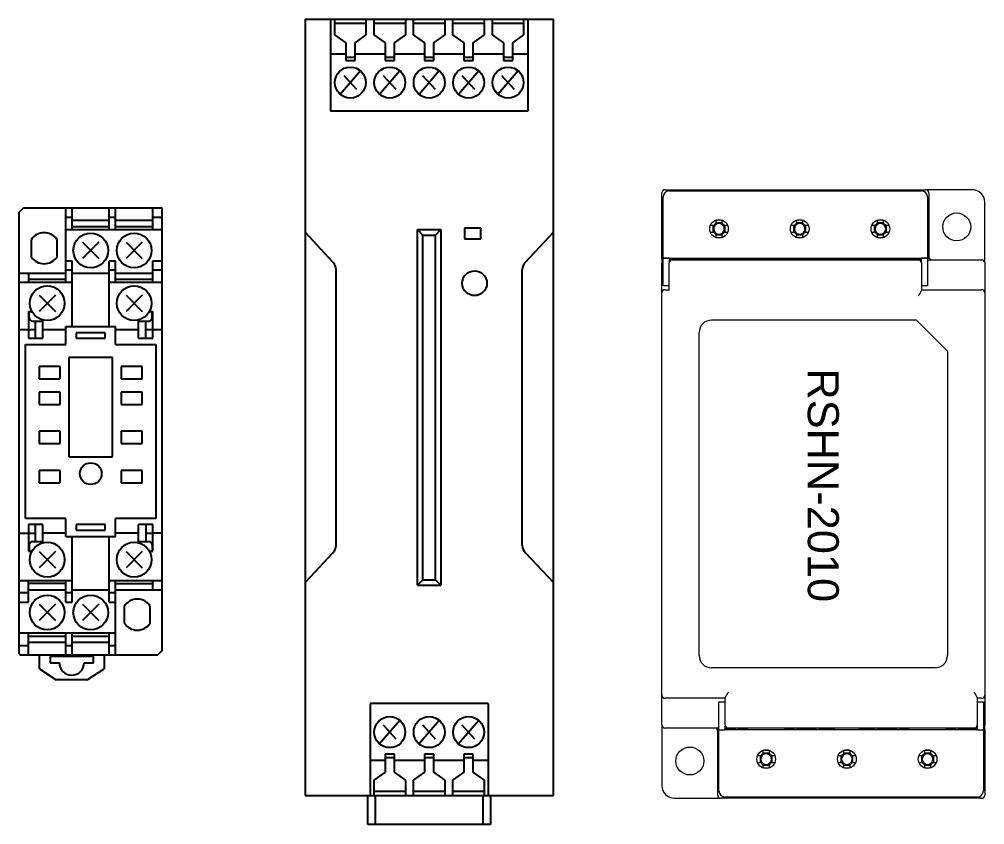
# Model space of a CAD drawing. Header units: inches. Extents: x 57 to 2760, y -193 to 2149.
# Drawn here: x 404.6 to 560.1, y 333.9 to 463.6 of the extents above; entities that cross this region are included whole.
import ezdxf

# ---------------------------------------------------------------- set-up
doc = ezdxf.new("R2010")
doc.units = ezdxf.units.IN
doc.header["$MEASUREMENT"] = 0
doc.set_wipeout_variables(frame=1)
doc.layers.add('logo', color=7, linetype='Continuous', lineweight=13)
doc.layers.add('Z_OM_OUTLINE', color=7, linetype='Continuous')
doc.styles.get("Standard").update_dxf_attribs({"font": 'arial.ttf'})

# ---------------------------------------------------------------- blocks, each defined once
blk = doc.blocks.new('OMRON_PYFZ-08-E')
at = {"layer": 'Z_OM_OUTLINE'}
for p, q in [((11.75, -0.25), (4.75, -0.25)), ((4.75, -0.25), (4.75, -1.25)), ((4.75, -1.25), (6.25, -1.25)), ((10.25, -1.25), (11.75, -1.25)), ((11.75, -1.25), (11.75, -0.25)), ((3.05, -2.25), (5.75, -4)), ((10.75, -4), (13.45, -2.25)), ((10.75, -4), (5.75, -4))]:
    blk.add_line(p, q, dxfattribs=at)
blk.add_arc((8.25, -1.25), 2, 180, 0, dxfattribs=at)
blk.add_wipeout([(-0.2, 71.3), (22.8, 71.3), (22.8, 0.7), (-0.2, 0.7)])
for p, q in [((-0.2, 71.3), (0.5, 72)), ((0.5, 72), (22.6, 72)), ((7.3, 60), (7.3, 72)), ((8.3, 68.5), (8.3, 72)), ((14.3, 68.5), (14.3, 72)), ((15.3, 68.5), (15.3, 72)), ((21.3, 68.5), (21.3, 72)), ((22.8, 0.7), (22.8, 71.8)), ((-0.2, 0.2), (-0.2, 71.3)), ((7.3, 70.5), (8.3, 70.5)), ((8.3, 70), (14.3, 70)), ((14.3, 70.5), (15.3, 70.5)), ((15.3, 70), (21.3, 70)), ((21.3, 70.5), (22.8, 70.5)), ((7.3, 68.5), (22.8, 68.5)), ((8.3, 69), (14.3, 69)), ((15.3, 69), (21.3, 69)), ((1.7, 66.86), (1.7, 64.14)), ((5.9, 64.14), (5.9, 66.86)), ((9.99, 66.46), (12.61, 63.84)), ((12.61, 66.46), (9.99, 63.84)), ((16.99, 66.46), (19.61, 63.84)), ((19.61, 66.46), (16.99, 63.84)), ((7.3, 63.5), (8.3, 63.5)), ((8.3, 52.9), (8.3, 63.5)), ((14.3, 52.9), (14.3, 63.5)), ((14.3, 63.5), (15.3, 63.5)), ((15.3, 60), (15.3, 63.5)), ((21.3, 60), (21.3, 63.5)), ((21.3, 63.5), (22.8, 63.5)), ((-0.2, 61.5), (7.3, 61.5)), ((1.3, 61.5), (1.3, 60)), ((7.3, 62), (8.3, 62)), ((8.3, 61.5), (14.3, 61.5)), ((14.3, 62), (15.3, 62)), ((15.3, 61.5), (21.3, 61.5)), ((21.3, 62), (22.8, 62)), ((8.3, 60), (-0.2, 60)), ((1.3, 60.5), (7.3, 60.5)), ((22.8, 60), (14.3, 60)), ((15.3, 60.5), (21.3, 60.5)), ((2.99, 57.96), (5.61, 55.34)), ((5.61, 57.96), (2.99, 55.34)), ((16.99, 57.96), (19.61, 55.34)), ((19.61, 57.96), (16.99, 55.34)), ((1.3, 55.3), (1.3, 51)), ((1.3, 55.3), (1.84, 55.3)), ((1.4, 54.25), (1.4, 55.3)), ((20.76, 55.3), (21.3, 55.3)), ((21.2, 54.25), (21.2, 55.3)), ((21.3, 51), (21.3, 55.3)), ((1.9, 53.75), (3.6, 53.75)), ((2.4, 51), (2.4, 53.75)), ((3.6, 51), (3.6, 53.94)), ((7.3, 50), (7.3, 52.9)), ((7.3, 52.9), (15.3, 52.9)), ((15.3, 50), (15.3, 52.9)), ((19, 51), (19, 53.94)), ((19, 53.75), (20.7, 53.75)), ((20.2, 51), (20.2, 53.75)), ((-0.2, 52.4), (1.3, 52.4)), ((1.3, 52.4), (2.4, 52.4)), ((3.6, 52.4), (7.3, 52.4)), ((8.98, 51.9), (8.98, 51)), ((13.62, 51.9), (8.98, 51.9)), ((13.62, 51), (13.62, 51.9)), ((15.3, 52.4), (19, 52.4)), ((20.2, 52.4), (21.3, 52.4)), ((21.3, 52.4), (22.8, 52.4)), ((0.8, 22), (0.8, 50)), ((0.8, 50), (7.3, 50)), ((1.3, 51), (3.6, 51)), ((8.98, 51), (13.62, 51)), ((15.3, 50), (21.8, 50)), ((19, 51), (21.3, 51)), ((21.8, 50), (21.8, 22)), ((7.8, 47.9), (7.8, 31.9)), ((14.8, 47.9), (7.8, 47.9)), ((14.8, 31.9), (14.8, 47.9)), ((3, 46.45), (3, 44.45)), ((6.4, 46.45), (3, 46.45)), ((6.4, 44.45), (6.4, 46.45)), ((16.2, 46.45), (16.2, 44.45)), ((19.6, 46.45), (16.2, 46.45)), ((19.6, 44.45), (19.6, 46.45)), ((3, 44.45), (6.4, 44.45)), ((16.2, 44.45), (19.6, 44.45)), ((3, 42.35), (3, 40.35)), ((6.4, 42.35), (3, 42.35)), ((6.4, 40.35), (6.4, 42.35)), ((16.2, 42.35), (16.2, 40.35)), ((19.6, 42.35), (16.2, 42.35)), ((19.6, 40.35), (19.6, 42.35)), ((3, 40.35), (6.4, 40.35)), ((16.2, 40.35), (19.6, 40.35)), ((3, 36.05), (3, 34.05)), ((6.4, 36.05), (3, 36.05)), ((6.4, 34.05), (6.4, 36.05)), ((19.6, 36.05), (16.2, 36.05)), ((16.2, 36.05), (16.2, 34.05)), ((19.6, 34.05), (19.6, 36.05)), ((3, 34.05), (6.4, 34.05)), ((16.2, 34.05), (19.6, 34.05)), ((7.8, 31.9), (14.8, 31.9)), ((3, 29.7), (3, 27.7)), ((6.4, 29.7), (3, 29.7)), ((6.4, 27.7), (6.4, 29.7)), ((19.6, 29.7), (16.2, 29.7)), ((16.2, 29.7), (16.2, 27.7)), ((19.6, 27.7), (19.6, 29.7)), ((3, 27.7), (6.4, 27.7)), ((16.2, 27.7), (19.6, 27.7)), ((7.3, 22), (0.8, 22)), ((7.3, 19.1), (7.3, 22)), ((21.8, 22), (15.3, 22)), ((15.3, 19.1), (15.3, 22)), ((3.6, 21), (1.3, 21)), ((1.3, 21), (1.3, 16.7)), ((2.4, 18.25), (2.4, 21)), ((3.6, 18.06), (3.6, 21)), ((13.62, 21), (8.98, 21)), ((8.98, 21), (8.98, 20.1)), ((13.62, 20.1), (13.62, 21)), ((21.3, 21), (19, 21)), ((19, 18.06), (19, 21)), ((20.2, 21), (20.2, 18.25)), ((21.3, 16.7), (21.3, 21)), ((-0.2, 19.6), (1.3, 19.6)), ((1.3, 19.6), (2.4, 19.6)), ((7.3, 19.6), (3.6, 19.6)), ((7.3, 19.1), (15.3, 19.1)), ((8.3, 8.5), (8.3, 19.1)), ((8.98, 20.1), (13.62, 20.1)), ((14.3, 8.5), (14.3, 19.1)), ((19, 19.6), (15.3, 19.6)), ((20.2, 19.6), (21.3, 19.6)), ((22.8, 19.6), (21.3, 19.6)), ((1.4, 17.75), (1.4, 16.7)), ((1.9, 18.25), (3.6, 18.25)), ((19, 18.25), (20.7, 18.25)), ((21.2, 17.75), (21.2, 16.7)), ((1.3, 16.7), (1.84, 16.7)), ((2.99, 16.66), (5.61, 14.04)), ((5.61, 16.66), (2.99, 14.04)), ((16.99, 16.66), (19.61, 14.04)), ((19.61, 16.66), (16.99, 14.04)), ((20.76, 16.7), (21.3, 16.7)), ((-0.2, 12), (8.3, 12)), ((1.3, 8.5), (1.3, 12)), ((7.3, 11.5), (1.3, 11.5)), ((7.3, 8.5), (7.3, 12)), ((14.3, 12), (22.8, 12)), ((15.3, 0), (15.3, 12)), ((15.3, 11.5), (21.3, 11.5)), ((21.3, 10.5), (21.3, 12)), ((1.3, 10), (-0.2, 10)), ((1.3, 10.5), (7.3, 10.5)), ((8.3, 10), (7.3, 10)), ((8.3, 10.5), (14.3, 10.5)), ((15.3, 10), (14.3, 10)), ((15.3, 10.5), (22.8, 10.5)), ((-0.2, 8.5), (1.3, 8.5)), ((2.99, 8.16), (5.61, 5.54)), ((5.61, 8.16), (2.99, 5.54)), ((7.3, 8.5), (8.3, 8.5)), ((9.99, 8.16), (12.61, 5.54)), ((12.61, 8.16), (9.99, 5.54)), ((14.3, 8.5), (15.3, 8.5)), ((16.7, 7.86), (16.7, 5.14)), ((20.9, 5.14), (20.9, 7.86)), ((15.3, 3.5), (-0.2, 3.5)), ((1.3, 0), (1.3, 3.5)), ((7.3, 0), (7.3, 3.5)), ((8.3, 0), (8.3, 3.5)), ((14.3, 0), (14.3, 3.5)), ((7.3, 3), (1.3, 3)), ((7.3, 2), (1.3, 2)), ((14.3, 3), (8.3, 3)), ((14.3, 2), (8.3, 2)), ((-0.2, 1.5), (1.3, 1.5)), ((0, 0), (22.1, 0)), ((3.05, -2.25), (3.05, 0)), ((7.3, 1.5), (8.3, 1.5)), ((13.45, 0), (13.45, -2.25)), ((14.3, 1.5), (15.3, 1.5)), ((22.8, 0.7), (22.1, 0))]:
    blk.add_line(p, q, dxfattribs=at)
for centre, radius in [((11.3, 65.15), 2.8), ((18.3, 65.15), 2.8), ((4.3, 56.65), 2.8), ((18.3, 56.65), 2.8), ((11.3, 29.2), 1.75), ((4.3, 15.35), 2.8), ((18.3, 15.35), 2.8), ((4.3, 6.85), 2.8), ((11.3, 6.85), 2.8)]:
    blk.add_circle(centre, radius, dxfattribs=at)
for centre, radius, start, end in [((22.6, 71.8), 0.2, 0, 90), ((3.8, 65.5), 2.5, 32.8599, 147.1401), ((3.8, 65.5), 2.5, 212.8599, 327.1401), ((1.9, 54.25), 0.5, 180, 270), ((20.7, 54.25), 0.5, 270, 0), ((1.9, 17.75), 0.5, 90, 180), ((20.7, 17.75), 0.5, 0, 90), ((18.8, 6.5), 2.5, 32.8599, 147.1401), ((18.8, 6.5), 2.5, 212.8599, 327.1401), ((0, 0.2), 0.2, 180, 270)]:
    blk.add_arc(centre, radius, start, end, dxfattribs=at)
blk = doc.blocks.new('OMRON_S8VK-C12024')
at = {"layer": 'Z_OM_OUTLINE'}
blk.add_line((29.96, 0), (10.16, 0), dxfattribs=at)
blk.add_wipeout([(0.06, 129.7), (40.06, 129.7), (40.06, 4.7), (0.06, 4.7)])
for p, q in [((0.06, 129.7), (0.06, 4.7)), ((0.06, 129.7), (40.06, 129.7)), ((4.18, 129.7), (4.18, 114.9)), ((4.78, 129.7), (4.78, 127.22)), ((9.93, 127.22), (9.93, 129.7)), ((11.13, 129.7), (11.13, 127.22)), ((16.28, 127.22), (16.28, 129.7)), ((17.48, 129.7), (17.48, 127.22)), ((22.63, 127.22), (22.63, 129.7)), ((23.83, 129.7), (23.83, 127.22)), ((28.98, 127.22), (28.98, 129.7)), ((30.18, 129.7), (30.18, 127.22)), ((35.33, 127.22), (35.33, 129.7)), ((35.93, 129.7), (35.93, 114.9)), ((40.06, 4.7), (40.06, 129.7)), ((9.93, 129), (4.78, 129)), ((16.28, 129), (11.13, 129)), ((22.63, 129), (17.48, 129)), ((28.98, 129), (23.83, 129)), ((35.33, 129), (30.18, 129)), ((4.78, 127.22), (6.61, 125.93)), ((8.11, 125.93), (9.93, 127.22)), ((11.13, 127.22), (12.96, 125.93)), ((14.46, 125.93), (16.28, 127.22)), ((17.48, 127.22), (19.31, 125.93)), ((20.81, 125.93), (22.63, 127.22)), ((23.83, 127.22), (25.66, 125.93)), ((27.16, 125.93), (28.98, 127.22)), ((30.18, 127.22), (32.01, 125.93)), ((33.51, 125.93), (35.33, 127.22)), ((6.61, 125.93), (6.61, 123.06)), ((8.11, 123.06), (8.11, 125.93)), ((12.96, 125.93), (12.96, 123.06)), ((14.46, 123.06), (14.46, 125.93)), ((19.31, 125.93), (19.31, 123.06)), ((20.81, 123.06), (20.81, 125.93)), ((25.66, 125.93), (25.66, 123.06)), ((27.16, 123.06), (27.16, 125.93)), ((32.01, 125.93), (32.01, 123.06)), ((33.51, 123.06), (33.51, 125.93)), ((6.61, 124.06), (4.18, 124.06)), ((8.11, 123.56), (6.61, 123.56)), ((6.61, 123.06), (8.11, 123.06)), ((12.96, 124.06), (8.11, 124.06)), ((14.46, 123.56), (12.96, 123.56)), ((12.96, 123.06), (14.46, 123.06)), ((19.31, 124.06), (14.46, 124.06)), ((20.81, 123.56), (19.31, 123.56)), ((19.31, 123.06), (20.81, 123.06)), ((25.66, 124.06), (20.81, 124.06)), ((27.16, 123.56), (25.66, 123.56)), ((25.66, 123.06), (27.16, 123.06)), ((32.01, 124.06), (27.16, 124.06)), ((33.51, 123.56), (32.01, 123.56)), ((32.01, 123.06), (33.51, 123.06)), ((35.93, 124.06), (33.51, 124.06)), ((8.98, 121.4), (5.73, 117.6)), ((15.33, 121.4), (12.08, 117.6)), ((21.68, 121.4), (18.43, 117.6)), ((28.03, 121.4), (24.78, 117.6)), ((34.38, 121.4), (31.13, 117.6)), ((8.38, 118.39), (6.34, 120.6)), ((14.73, 118.39), (12.69, 120.6)), ((21.08, 118.39), (19.04, 120.6)), ((27.43, 118.39), (25.39, 120.6)), ((33.78, 118.39), (31.74, 120.6)), ((35.93, 114.9), (4.18, 114.9)), ((4.54, 90.61), (0.06, 95.41)), ((18.16, 95.85), (19.06, 94.95)), ((18.16, 38.55), (18.16, 95.85)), ((18.16, 95.85), (21.96, 95.85)), ((19.06, 39.45), (19.06, 94.95)), ((19.06, 94.95), (21.06, 94.95)), ((21.06, 94.95), (21.96, 95.85)), ((21.06, 39.45), (21.06, 94.95)), ((21.96, 95.85), (21.96, 38.55)), ((25.76, 96.05), (25.76, 94.35)), ((28.36, 96.05), (25.76, 96.05)), ((28.36, 94.35), (28.36, 96.05)), ((35.58, 90.61), (40.06, 95.41)), ((25.76, 94.35), (28.36, 94.35)), ((5.06, 44.97), (5.06, 89.42)), ((35.06, 44.97), (35.06, 89.42)), ((4.54, 43.78), (0.06, 38.98)), ((35.58, 43.78), (40.06, 38.98)), ((19.06, 39.45), (18.16, 38.55)), ((19.06, 39.45), (21.06, 39.45)), ((21.96, 38.55), (21.06, 39.45)), ((18.16, 38.55), (21.96, 38.55)), ((10.53, 19.5), (10.53, 4.7)), ((29.58, 19.5), (10.53, 19.5)), ((29.58, 19.5), (29.58, 4.7)), ((15.33, 16.8), (12.08, 13)), ((14.73, 13.79), (12.69, 16)), ((21.68, 16.8), (18.43, 13)), ((21.08, 13.79), (19.04, 16)), ((28.03, 16.8), (24.78, 13)), ((27.43, 13.79), (25.39, 16)), ((12.96, 11.34), (12.96, 8.46)), ((14.46, 11.34), (12.96, 11.34)), ((14.46, 8.46), (14.46, 11.34)), ((19.31, 11.34), (19.31, 8.46)), ((20.81, 11.34), (19.31, 11.34)), ((20.81, 8.46), (20.81, 11.34)), ((25.66, 11.34), (25.66, 8.46)), ((27.16, 11.34), (25.66, 11.34)), ((27.16, 8.46), (27.16, 11.34)), ((12.96, 10.34), (10.53, 10.34)), ((12.96, 10.83), (14.46, 10.83)), ((19.31, 10.34), (14.46, 10.34)), ((19.31, 10.83), (20.81, 10.83)), ((25.66, 10.34), (20.81, 10.34)), ((25.66, 10.83), (27.16, 10.83)), ((29.58, 10.34), (27.16, 10.34)), ((12.96, 8.46), (11.13, 7.17)), ((16.28, 7.17), (14.46, 8.46)), ((19.31, 8.46), (17.48, 7.17)), ((22.63, 7.17), (20.81, 8.46)), ((25.66, 8.46), (23.83, 7.17)), ((28.98, 7.17), (27.16, 8.46)), ((11.13, 7.17), (11.13, 4.7)), ((16.28, 4.7), (16.28, 7.17)), ((17.48, 7.17), (17.48, 4.7)), ((22.63, 4.7), (22.63, 7.17)), ((23.83, 7.17), (23.83, 4.7)), ((28.98, 4.7), (28.98, 7.17)), ((0.06, 4.7), (40.06, 4.7)), ((10.16, 0), (10.16, 4.7)), ((11.13, 5.4), (16.28, 5.4)), ((11.36, 4.7), (11.36, 0)), ((17.48, 5.4), (22.63, 5.4)), ((23.83, 5.4), (28.98, 5.4)), ((28.76, 0), (28.76, 4.7)), ((29.96, 4.7), (29.96, 0))]:
    blk.add_line(p, q, dxfattribs=at)
for centre, radius in [((7.36, 119.5), 2.5), ((13.71, 119.5), 2.5), ((20.06, 119.5), 2.5), ((26.41, 119.5), 2.5), ((32.76, 119.5), 2.5), ((27.36, 87.2), 2), ((13.71, 14.9), 2.5), ((20.06, 14.9), 2.5), ((26.41, 14.9), 2.5)]:
    blk.add_circle(centre, radius, dxfattribs=at)
for centre, start, end in [((3.12, 89.27), 4.4914, 43.3326), ((37, 89.27), 136.6674, 175.5086), ((3.12, 45.12), 316.6674, 355.5086), ((37, 45.12), 184.4914, 223.3326)]:
    blk.add_arc(centre, 1.95, start, end, dxfattribs=at)
blk = doc.blocks.new('OMRON_RSHN-2010')
at = {"color": 7, "linetype": 'Continuous', "lineweight": 15}
for p, q in [((130.22, 325.79), (133.92, 325.79)), ((130.92, 325.59), (171.52, 325.59)), ((133.92, 325.79), (133.92, 325.59)), ((133.92, 325.79), (143.92, 325.79)), ((143.92, 325.79), (146.92, 325.79)), ((143.92, 325.59), (143.92, 325.79)), ((146.92, 325.79), (146.92, 325.59)), ((146.92, 325.79), (156.92, 325.79)), ((156.92, 325.79), (159.92, 325.79)), ((156.92, 325.59), (156.92, 325.79)), ((159.92, 325.79), (159.92, 325.59)), ((159.92, 325.79), (169.92, 325.79)), ((169.92, 325.79), (172.22, 325.79)), ((169.92, 325.59), (169.92, 325.79)), ((179.72, 325.79), (172.22, 325.79)), ((138.4, 320.94), (138.4, 320.35)), ((139.43, 320.47), (138.4, 320.47)), ((138.4, 320.35), (138.4, 320.16)), ((138.54, 320.94), (139.29, 320.94)), ((139.43, 320.35), (139.43, 320.94)), ((139.43, 320.16), (139.43, 320.35)), ((151.4, 320.94), (151.4, 320.35)), ((152.43, 320.47), (151.4, 320.47)), ((151.4, 320.35), (151.4, 320.16)), ((151.54, 320.94), (152.29, 320.94)), ((152.43, 320.35), (152.43, 320.94)), ((152.43, 320.16), (152.43, 320.35)), ((164.4, 320.94), (164.4, 320.35)), ((165.43, 320.47), (164.4, 320.47)), ((164.4, 320.35), (164.4, 320.16)), ((164.54, 320.94), (165.29, 320.94)), ((165.43, 320.35), (165.43, 320.94)), ((165.43, 320.16), (165.43, 320.35)), ((138.05, 320), (137.51, 320)), ((137.51, 318.97), (138.05, 318.97)), ((137.93, 320), (137.93, 318.97)), ((138.24, 320), (138.05, 320)), ((138.05, 318.97), (138.24, 318.97)), ((138.4, 318.81), (138.4, 318.62)), ((139.43, 318.62), (139.43, 318.81)), ((139.79, 320), (139.59, 320)), ((139.59, 318.97), (139.79, 318.97)), ((140.33, 320), (139.79, 320)), ((139.79, 318.97), (140.33, 318.97)), ((139.9, 318.97), (139.9, 320)), ((151.05, 320), (150.51, 320)), ((150.51, 318.97), (151.05, 318.97)), ((150.93, 320), (150.93, 318.97)), ((151.24, 320), (151.05, 320)), ((151.05, 318.97), (151.24, 318.97)), ((151.4, 318.81), (151.4, 318.62)), ((152.43, 318.62), (152.43, 318.81)), ((152.79, 320), (152.59, 320)), ((152.59, 318.97), (152.79, 318.97)), ((153.33, 320), (152.79, 320)), ((152.79, 318.97), (153.33, 318.97)), ((152.9, 318.97), (152.9, 320)), ((164.05, 320), (163.51, 320)), ((163.51, 318.97), (164.05, 318.97)), ((163.93, 320), (163.93, 318.97)), ((164.24, 320), (164.05, 320)), ((164.05, 318.97), (164.24, 318.97)), ((164.4, 318.81), (164.4, 318.62)), ((165.43, 318.62), (165.43, 318.81)), ((165.79, 320), (165.59, 320)), ((165.59, 318.97), (165.79, 318.97)), ((166.33, 320), (165.79, 320)), ((165.79, 318.97), (166.33, 318.97)), ((165.9, 318.97), (165.9, 320)), ((138.4, 318.62), (138.4, 318.03)), ((138.4, 318.5), (139.43, 318.5)), ((139.29, 318.03), (138.54, 318.03)), ((139.43, 318.03), (139.43, 318.62)), ((151.4, 318.62), (151.4, 318.03)), ((151.4, 318.5), (152.43, 318.5)), ((152.29, 318.03), (151.54, 318.03)), ((152.43, 318.08), (152.43, 318.62)), ((164.4, 318.62), (164.4, 318.03)), ((164.4, 318.5), (165.43, 318.5)), ((165.29, 318.03), (164.54, 318.03)), ((165.43, 318.03), (165.43, 318.62)), ((146, 235.54), (146, 234.95)), ((147.03, 235.07), (146, 235.07)), ((146, 234.95), (146, 234.76)), ((146.14, 235.54), (146.89, 235.54)), ((147.03, 234.95), (147.03, 235.54)), ((147.03, 234.76), (147.03, 234.95)), ((159, 235.54), (159, 234.95)), ((160.03, 235.07), (159, 235.07)), ((159, 234.95), (159, 234.76)), ((159.14, 235.54), (159.89, 235.54)), ((160.03, 234.95), (160.03, 235.54)), ((160.03, 234.76), (160.03, 234.95)), ((172, 235.54), (172, 234.95)), ((173.03, 235.07), (172, 235.07)), ((172, 234.95), (172, 234.76)), ((172.14, 235.54), (172.89, 235.54)), ((173.03, 234.95), (173.03, 235.54)), ((173.03, 234.76), (173.03, 234.95)), ((145.65, 234.6), (145.11, 234.6)), ((145.11, 233.57), (145.65, 233.57)), ((145.53, 234.6), (145.53, 233.57)), ((145.84, 234.6), (145.65, 234.6)), ((145.65, 233.57), (145.84, 233.57)), ((146, 233.41), (146, 233.22)), ((147.03, 233.22), (147.03, 233.41)), ((147.39, 234.6), (147.19, 234.6)), ((147.19, 233.57), (147.39, 233.57)), ((147.93, 234.6), (147.39, 234.6)), ((147.39, 233.57), (147.93, 233.57)), ((147.5, 233.57), (147.5, 234.6)), ((158.65, 234.6), (158.11, 234.6)), ((158.11, 233.57), (158.65, 233.57)), ((158.53, 234.6), (158.53, 233.57)), ((158.84, 234.6), (158.65, 234.6)), ((158.65, 233.57), (158.84, 233.57)), ((159, 233.41), (159, 233.22)), ((160.03, 233.22), (160.03, 233.41)), ((160.39, 234.6), (160.19, 234.6)), ((160.19, 233.57), (160.39, 233.57)), ((160.93, 234.6), (160.39, 234.6)), ((160.39, 233.57), (160.93, 233.57)), ((160.5, 233.57), (160.5, 234.6)), ((171.65, 234.6), (171.11, 234.6)), ((171.11, 233.57), (171.65, 233.57)), ((171.53, 234.6), (171.53, 233.57)), ((171.84, 234.6), (171.65, 234.6)), ((171.65, 233.57), (171.84, 233.57)), ((172, 233.41), (172, 233.22)), ((173.03, 233.22), (173.03, 233.41)), ((173.39, 234.6), (173.19, 234.6)), ((173.19, 233.57), (173.39, 233.57)), ((173.93, 234.6), (173.39, 234.6)), ((173.39, 233.57), (173.93, 233.57)), ((173.5, 233.57), (173.5, 234.6)), ((146, 233.22), (146, 232.63)), ((146, 233.1), (147.03, 233.1)), ((146.89, 232.63), (146.14, 232.63)), ((147.03, 232.63), (147.03, 233.22)), ((159, 233.22), (159, 232.63)), ((159, 233.1), (160.03, 233.1)), ((159.89, 232.63), (159.14, 232.63)), ((160.03, 232.63), (160.03, 233.22)), ((172, 233.22), (172, 232.63)), ((172, 233.1), (173.03, 233.1)), ((172.89, 232.63), (172.14, 232.63)), ((173.03, 232.63), (173.03, 233.22)), ((131.72, 227.79), (139.22, 227.79)), ((141.52, 227.79), (139.22, 227.79)), ((180.52, 227.99), (139.92, 227.99)), ((141.52, 227.99), (141.52, 227.79)), ((151.52, 227.79), (141.52, 227.79)), ((151.52, 227.79), (151.52, 227.99)), ((154.52, 227.79), (151.52, 227.79)), ((154.52, 227.99), (154.52, 227.79)), ((164.52, 227.79), (154.52, 227.79)), ((164.52, 227.79), (164.52, 227.99)), ((167.52, 227.79), (164.52, 227.79)), ((167.52, 227.99), (167.52, 227.79)), ((177.52, 227.79), (167.52, 227.79)), ((177.52, 227.79), (177.52, 227.99)), ((181.22, 227.79), (177.52, 227.79))]:
    blk.add_line(p, q, dxfattribs=at)
for centre, radius in [((177.22, 319.79), 2.25), ((138.92, 319.49), 1.5), ((151.92, 319.49), 1.5), ((164.92, 319.49), 1.5), ((134.22, 233.79), 2.25), ((146.52, 234.09), 1.5), ((159.52, 234.09), 1.5), ((172.52, 234.09), 1.5)]:
    blk.add_circle(centre, radius, dxfattribs=at)
for centre, radius, start, end in [((130.22, 325.29), 0.5, 90, 180), ((130.92, 324.59), 1, 90, 180), ((171.52, 324.59), 1, 0, 90), ((172.22, 325.29), 0.5, 0, 90), ((179.72, 323.79), 2, 0, 90), ((138.92, 319.49), 1.01, 120.6869, 149.3131), ((138.92, 319.49), 0.851, 52.7589, 127.2411), ((138.92, 319.49), 1.01, 30.6869, 59.3131), ((151.92, 319.49), 1.01, 120.6869, 149.3131), ((151.92, 319.49), 0.851, 52.7589, 127.2411), ((151.92, 319.49), 1.01, 30.6869, 59.3131), ((164.92, 319.49), 1.01, 120.6869, 149.3131), ((164.92, 319.49), 0.851, 52.7589, 127.2411), ((164.92, 319.49), 1.01, 30.6869, 59.3131), ((138.92, 319.49), 1.01, 210.6869, 239.3131), ((138.92, 319.49), 0.851, 142.7589, 217.2411), ((138.92, 319.49), 0.851, 127.2411, 142.7589), ((138.92, 319.49), 0.851, 217.2411, 232.7589), ((138.92, 319.49), 0.851, 232.7589, 307.2411), ((138.92, 319.49), 0.851, 37.2411, 52.7589), ((138.92, 319.49), 1.01, 300.6869, 329.3131), ((138.92, 319.49), 0.851, 307.2411, 322.7589), ((138.92, 319.49), 0.851, 322.7589, 37.2411), ((151.92, 319.49), 1.01, 210.6869, 239.3131), ((151.92, 319.49), 0.851, 142.7589, 217.2411), ((151.92, 319.49), 0.851, 127.2411, 142.7589), ((151.92, 319.49), 0.851, 217.2411, 232.7589), ((151.92, 319.49), 0.851, 232.7589, 307.2411), ((151.92, 319.49), 0.851, 37.2411, 52.7589), ((151.92, 319.49), 1.01, 300.6869, 329.3131), ((151.92, 319.49), 0.851, 307.2411, 322.7589), ((151.92, 319.49), 0.851, 322.7589, 37.2411), ((164.92, 319.49), 1.01, 210.6869, 239.3131), ((164.92, 319.49), 0.851, 142.7589, 217.2411), ((164.92, 319.49), 0.851, 127.2411, 142.7589), ((164.92, 319.49), 0.851, 217.2411, 232.7589), ((164.92, 319.49), 0.851, 232.7589, 307.2411), ((164.92, 319.49), 0.851, 37.2411, 52.7589), ((164.92, 319.49), 1.01, 300.6869, 329.3131), ((164.92, 319.49), 0.851, 307.2411, 322.7589), ((164.92, 319.49), 0.851, 322.7589, 37.2411), ((146.52, 234.09), 1.01, 120.6869, 149.3131), ((146.52, 234.09), 0.851, 52.7589, 127.2411), ((146.52, 234.09), 1.01, 30.6869, 59.3131), ((159.52, 234.09), 1.01, 120.6869, 149.3131), ((159.52, 234.09), 0.851, 52.7589, 127.2411), ((159.52, 234.09), 1.01, 30.6869, 59.3131), ((172.52, 234.09), 1.01, 120.6869, 149.3131), ((172.52, 234.09), 0.851, 52.7589, 127.2411), ((172.52, 234.09), 1.01, 30.6869, 59.3131), ((146.52, 234.09), 1.01, 210.6869, 239.3131), ((146.52, 234.09), 0.851, 142.7589, 217.2411), ((146.52, 234.09), 0.851, 127.2411, 142.7589), ((146.52, 234.09), 0.851, 217.2411, 232.7589), ((146.52, 234.09), 0.851, 232.7589, 307.2411), ((146.52, 234.09), 0.851, 37.2411, 52.7589), ((146.52, 234.09), 1.01, 300.6869, 329.3131), ((146.52, 234.09), 0.851, 307.2411, 322.7589), ((146.52, 234.09), 0.851, 322.7589, 37.2411), ((159.52, 234.09), 1.01, 210.6869, 239.3131), ((159.52, 234.09), 0.851, 142.7589, 217.2411), ((159.52, 234.09), 0.851, 127.2411, 142.7589), ((159.52, 234.09), 0.851, 217.2411, 232.7589), ((159.52, 234.09), 0.851, 232.7589, 307.2411), ((159.52, 234.09), 0.851, 37.2411, 52.7589), ((159.52, 234.09), 1.01, 300.6869, 329.3131), ((159.52, 234.09), 0.851, 307.2411, 322.7589), ((159.52, 234.09), 0.851, 322.7589, 37.2411), ((172.52, 234.09), 1.01, 210.6869, 239.3131), ((172.52, 234.09), 0.851, 142.7589, 217.2411), ((172.52, 234.09), 0.851, 127.2411, 142.7589), ((172.52, 234.09), 0.851, 217.2411, 232.7589), ((172.52, 234.09), 0.851, 232.7589, 307.2411), ((172.52, 234.09), 0.851, 37.2411, 52.7589), ((172.52, 234.09), 1.01, 300.6869, 329.3131), ((172.52, 234.09), 0.851, 307.2411, 322.7589), ((172.52, 234.09), 0.851, 322.7589, 37.2411), ((131.72, 229.79), 2, 180, 270), ((139.92, 228.99), 1, 180, 270), ((180.52, 228.99), 1, 270, 0), ((139.22, 228.29), 0.5, 180, 270), ((181.22, 228.29), 0.5, 270, 0)]:
    blk.add_arc(centre, radius, start, end, dxfattribs=at)
blk.add_wipeout([(129.72, 314.69), (181.72, 314.69), (181.72, 238.89), (129.72, 238.89)])
for p, q in [((129.72, 314.69), (129.72, 325.29)), ((172.72, 325.29), (172.72, 314.69)), ((129.92, 314.79), (129.92, 324.59)), ((172.52, 324.59), (172.52, 314.79)), ((181.72, 313.99), (181.72, 323.79)), ((129.92, 314.69), (129.72, 314.69)), ((129.72, 314.69), (129.72, 313.99)), ((130.92, 314.79), (129.92, 314.79)), ((129.92, 314.59), (129.92, 314.79)), ((129.92, 311.29), (129.92, 314.59)), ((130.92, 314.79), (171.52, 314.79)), ((130.93, 314.12), (130.93, 314.59)), ((130.93, 314.49), (131.42, 314.49)), ((131.42, 314.69), (130.94, 314.69)), ((133.92, 314.69), (131.42, 314.69)), ((131.42, 314.49), (171.02, 314.49)), ((133.92, 314.79), (133.92, 314.69)), ((133.92, 314.69), (133.92, 314.49)), ((135.92, 314.69), (134.52, 314.69)), ((134.67, 314.49), (134.67, 314.69)), ((135.92, 314.49), (135.92, 314.69)), ((143.32, 314.69), (141.92, 314.69)), ((141.92, 314.69), (141.92, 314.49)), ((143.17, 314.69), (143.17, 314.49)), ((143.92, 314.69), (143.92, 314.79)), ((146.92, 314.69), (143.92, 314.69)), ((143.92, 314.49), (143.92, 314.69)), ((144.92, 314.69), (144.92, 314.49)), ((145.92, 314.49), (145.92, 314.69)), ((146.92, 314.79), (146.92, 314.69)), ((146.92, 314.69), (146.92, 314.49)), ((149.92, 314.69), (147.52, 314.69)), ((147.67, 314.49), (147.67, 314.69)), ((149.92, 314.49), (149.92, 314.69)), ((156.32, 314.69), (153.92, 314.69)), ((153.92, 314.69), (153.92, 314.49)), ((156.17, 314.69), (156.17, 314.49)), ((156.92, 314.69), (156.92, 314.79)), ((159.92, 314.69), (156.92, 314.69)), ((156.92, 314.49), (156.92, 314.69)), ((159.92, 314.79), (159.92, 314.69)), ((159.92, 314.69), (159.92, 314.49)), ((161.92, 314.69), (160.52, 314.69)), ((160.67, 314.49), (160.67, 314.69)), ((161.92, 314.49), (161.92, 314.69)), ((169.32, 314.69), (167.92, 314.69)), ((167.92, 314.69), (167.92, 314.49)), ((169.17, 314.69), (169.17, 314.49)), ((169.92, 314.69), (169.92, 314.79)), ((171.02, 314.69), (169.92, 314.69)), ((169.92, 314.49), (169.92, 314.69)), ((171.52, 314.69), (171.02, 314.69)), ((171.02, 314.49), (171.5, 314.49)), ((171.5, 314.59), (171.5, 314.12)), ((172.52, 314.79), (171.52, 314.79)), ((172.52, 314.79), (172.52, 314.59)), ((172.72, 314.69), (172.52, 314.69)), ((172.52, 314.59), (172.52, 311.29)), ((172.52, 314.49), (181.22, 314.49)), ((129.72, 309.19), (129.72, 313.99)), ((130.92, 309.55), (130.92, 313.99)), ((171.52, 313.99), (171.52, 309.55)), ((181.72, 313.99), (181.72, 309.19)), ((129.92, 310.29), (129.92, 311.29)), ((172.52, 311.29), (172.52, 310.29)), ((130.92, 310.29), (129.92, 310.29)), ((130.22, 309.69), (130.92, 309.69)), ((172.52, 310.29), (171.52, 310.29)), ((171.52, 309.69), (181.22, 309.69)), ((129.72, 308.69), (129.72, 309.19)), ((129.72, 276.79), (129.72, 308.69)), ((181.72, 309.19), (181.72, 308.69)), ((181.72, 308.69), (181.72, 276.79)), ((170.72, 304.79), (137.72, 304.79)), ((135.72, 250.79), (135.72, 302.79)), ((175.72, 299.79), (175.72, 250.79)), ((129.72, 244.89), (129.72, 276.79)), ((181.72, 276.79), (181.72, 244.89)), ((173.72, 248.79), (137.72, 248.79)), ((129.72, 244.39), (129.72, 244.89)), ((129.72, 239.59), (129.72, 244.39)), ((181.72, 244.89), (181.72, 244.39)), ((181.72, 244.39), (181.72, 239.59)), ((139.92, 243.89), (130.22, 243.89)), ((138.92, 243.29), (139.92, 243.29)), ((138.92, 242.29), (138.92, 243.29)), ((139.92, 239.59), (139.92, 244.02)), ((180.52, 244.02), (180.52, 239.59)), ((181.22, 243.89), (180.52, 243.89)), ((180.52, 243.29), (181.52, 243.29)), ((181.52, 243.29), (181.52, 242.29)), ((138.92, 238.99), (138.92, 242.29)), ((181.52, 242.29), (181.52, 238.99)), ((129.72, 239.59), (129.72, 229.79)), ((181.72, 238.89), (181.72, 239.59)), ((138.92, 239.09), (130.22, 239.09)), ((138.72, 228.29), (138.72, 238.89)), ((138.72, 238.89), (138.92, 238.89)), ((138.92, 238.79), (138.92, 238.99)), ((138.92, 228.99), (138.92, 238.79)), ((138.92, 238.79), (139.92, 238.79)), ((139.92, 238.89), (140.42, 238.89)), ((180.52, 238.79), (139.92, 238.79)), ((139.93, 238.99), (139.93, 239.46)), ((140.42, 239.09), (139.93, 239.09)), ((180.02, 239.09), (140.42, 239.09)), ((140.42, 238.89), (141.52, 238.89)), ((141.52, 239.09), (141.52, 238.89)), ((141.52, 238.89), (141.52, 238.79)), ((142.12, 238.89), (143.52, 238.89)), ((142.27, 238.89), (142.27, 239.09)), ((143.52, 238.89), (143.52, 239.09)), ((149.52, 239.09), (149.52, 238.89)), ((149.52, 238.89), (150.92, 238.89)), ((150.77, 239.09), (150.77, 238.89)), ((151.52, 238.89), (151.52, 239.09)), ((151.52, 238.89), (154.52, 238.89)), ((151.52, 238.79), (151.52, 238.89)), ((152.52, 239.09), (152.52, 238.89)), ((153.52, 238.89), (153.52, 239.09)), ((154.52, 239.09), (154.52, 238.89)), ((154.52, 238.89), (154.52, 238.79)), ((155.12, 238.89), (157.52, 238.89)), ((155.27, 238.89), (155.27, 239.09)), ((157.52, 238.89), (157.52, 239.09)), ((161.52, 239.09), (161.52, 238.89)), ((161.52, 238.89), (163.92, 238.89)), ((163.77, 239.09), (163.77, 238.89)), ((164.52, 238.89), (164.52, 239.09)), ((164.52, 238.89), (167.52, 238.89)), ((164.52, 238.79), (164.52, 238.89)), ((167.52, 239.09), (167.52, 238.89)), ((167.52, 238.89), (167.52, 238.79)), ((168.12, 238.89), (169.52, 238.89)), ((168.27, 238.89), (168.27, 239.09)), ((169.52, 238.89), (169.52, 239.09)), ((175.52, 239.09), (175.52, 238.89)), ((175.52, 238.89), (176.92, 238.89)), ((176.77, 239.09), (176.77, 238.89)), ((177.52, 238.89), (177.52, 239.09)), ((177.52, 238.89), (180.02, 238.89)), ((177.52, 238.79), (177.52, 238.89)), ((180.5, 239.09), (180.02, 239.09)), ((180.02, 238.89), (180.49, 238.89)), ((180.5, 239.46), (180.5, 238.99)), ((180.52, 238.79), (181.52, 238.79)), ((181.52, 238.99), (181.52, 238.79)), ((181.52, 238.89), (181.72, 238.89)), ((181.52, 238.79), (181.52, 228.99)), ((181.72, 238.89), (181.72, 228.29))]:
    blk.add_line(p, q, dxfattribs=at)
at = {"color": 7, "linetype": 'Continuous', "lineweight": 15, "flags": 128}
for points in [[(130.93, 314.59), (130.94, 314.65), (130.95, 314.7), (130.97, 314.74), (131.01, 314.77), (131.06, 314.78), (131.13, 314.79), (131.22, 314.79)], [(171.22, 314.79), (171.32, 314.79), (171.4, 314.78), (171.45, 314.75), (171.48, 314.71), (171.49, 314.66), (171.5, 314.6), (171.5, 314.59)], [(140.22, 238.79), (140.12, 238.79), (140.03, 238.8), (139.98, 238.82), (139.95, 238.86), (139.94, 238.91), (139.93, 238.97), (139.93, 238.99)], [(180.5, 238.99), (180.5, 238.92), (180.48, 238.87), (180.46, 238.83), (180.42, 238.8), (180.37, 238.79), (180.3, 238.79), (180.22, 238.79)]]:
    blk.add_lwpolyline(points, dxfattribs=at)
at = {"color": 7, "linetype": 'Continuous', "lineweight": 15}
for centre, radius, start, end in [((130.22, 313.99), 0.5, 126.8699, 180), ((131.42, 313.99), 0.5, 90, 180), ((134.52, 315.19), 0.5, 233.1301, 270), ((143.32, 315.19), 0.5, 270, 306.8699), ((147.52, 315.19), 0.5, 233.1301, 270), ((156.32, 315.19), 0.5, 270, 306.8699), ((160.52, 315.19), 0.5, 233.1301, 270), ((169.32, 315.19), 0.5, 270, 306.8699), ((171.02, 313.99), 0.5, 0, 90), ((173.22, 314.99), 0.5, 180, 270), ((181.22, 313.99), 0.5, 0, 90), ((130.22, 309.19), 0.5, 90, 180), ((167.96, 311.03), 3.86, 322.5512, 337.4489), ((181.22, 309.19), 0.5, 0, 90), ((137.72, 302.79), 2, 90, 180), ((137.72, 250.79), 2, 180, 270), ((173.72, 250.79), 2, 270, 0), ((130.22, 244.39), 0.5, 180, 270), ((143.48, 242.54), 3.86, 142.5512, 157.4489), ((177.48, 242.84), 3.26, 21.1711, 38.829), ((181.22, 244.39), 0.5, 270, 0), ((130.22, 239.59), 0.5, 180, 270), ((140.42, 239.59), 0.5, 180, 270), ((180.02, 239.59), 0.5, 270, 0), ((181.22, 239.59), 0.5, 306.8699, 0), ((138.22, 238.59), 0.5, 0, 90), ((142.12, 238.39), 0.5, 90, 126.8699), ((150.92, 238.39), 0.5, 53.1301, 90), ((155.12, 238.39), 0.5, 90, 126.8699), ((163.92, 238.39), 0.5, 53.1301, 90), ((168.12, 238.39), 0.5, 90, 126.8699), ((176.92, 238.39), 0.5, 53.1301, 90)]:
    blk.add_arc(centre, radius, start, end, dxfattribs=at)
at = {"layer": 'logo'}
blk.add_line((170.72, 304.79), (175.72, 299.79), dxfattribs=at)
at = {"ltscale": 3}
blk.add_text('RSHN-2010  ', height=5, rotation=270, dxfattribs=at).set_placement((153.22, 297.02))

msp = doc.modelspace()

# ---------------------------------------------------------------- block references
for name, p in [('OMRON_S8VK-C12024', (450.60791, 333.88573)), ('OMRON_RSHN-2010', (378.4276, 110.34966)), ('OMRON_PYFZ-08-E', (404.84472, 361.21158))]:
    msp.add_blockref(name, p)

doc.saveas('drawing.dxf')
